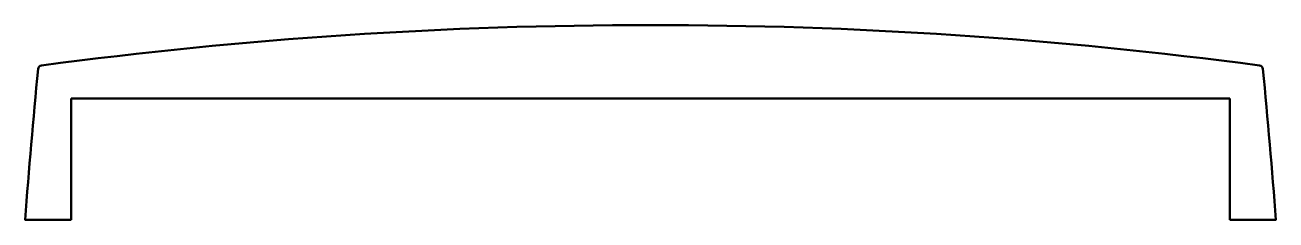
# Model space of a CAD drawing. Header units: millimetres. Extents: x -56 to 1476, y -149 to 90.
import ezdxf

# ---------------------------------------------------------------- set-up
doc = ezdxf.new("R2010")
doc.units = ezdxf.units.MM
doc.layers.add('IV_OUTER_PROFILE', color=7, linetype='Continuous', lineweight=50)

msp = doc.modelspace()

# ---------------------------------------------------------------- linework, layer by layer
at = {"layer": 'IV_OUTER_PROFILE'}
for p, q in [((0, 0), (0, -148.6)), ((0, 0), (1420, 0)), ((1420, 0), (1420, -148.6)), ((0, -148.6), (-56.4, -148.6)), ((1420, -148.6), (1476.4, -148.6))]:
    msp.add_line(p, q, dxfattribs=at)
for centre, radius, start, end in [((710, -5560), 5650, 82.4101, 97.5899), ((10960, -1010), 11050, 174.56696, 175.5288), ((-35.6, 35.8), 4.75, 97.5899, 174.567), ((1455.6, 35.8), 4.75, 5.433, 82.4101), ((-9540, -1010), 11050, 4.4712, 5.43304)]:
    msp.add_arc(centre, radius, start, end, dxfattribs=at)

doc.saveas('drawing.dxf')
